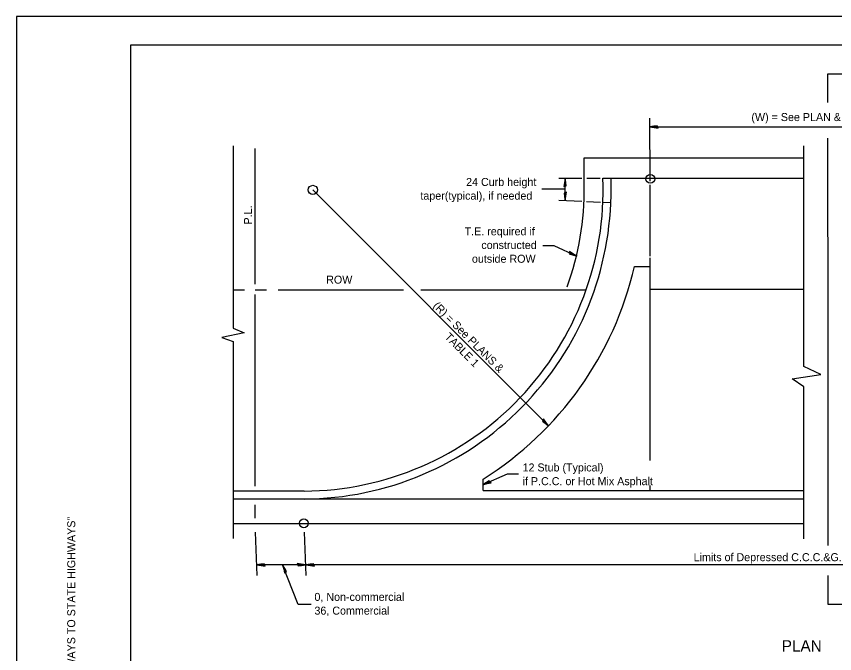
# Model space of a CAD drawing. Extents: x 0 to 2.83, y 0 to 1.83.
# Drawn here: x 0 to 1.192, y 0.904 to 1.833 of the extents above; entities that cross this region are included whole.
import ezdxf

# ---------------------------------------------------------------- set-up
doc = ezdxf.new("R2010")
doc.units = 0
for name, color, linetype in [('RD_Pr_Roadway_Dimensions', 7, 'Continuous'), ('RD_Pr_Roadway_Notes', 7, 'Continuous'), ('SH_General_Details', 7, 'Continuous'), ('SH_Printer_Plotting_Border', 7, 'Continuous'), ('STG_Traffic_Control', 7, 'Continuous')]:
    doc.layers.add(name, color=color, linetype=linetype)

msp = doc.modelspace()

# ---------------------------------------------------------------- linework, layer by layer
at = {"layer": 'RD_Pr_Roadway_Dimensions'}
for p, q in [((0.9234, 1.5932), (0.9231, 1.6851)), ((0.9226, 1.6724), (1.4245, 1.6724)), ((0.3478, 1.4432), (0.3478, 1.6405)), ((0.7755, 1.2367), (0.432, 1.5804)), ((0.3478, 1.1484), (0.3478, 1.4278)), ((0.3478, 1.1021), (0.3478, 1.1211)), ((0.3478, 1.0814), (0.3502, 1.0184)), ((0.4194, 1.0814), (0.4217, 1.0184)), ((0.4217, 1.0339), (0.3501, 1.0339)), ((1.7734, 1.0339), (0.4217, 1.0339))]:
    msp.add_line(p, q, dxfattribs=at)
for points in [[(0.9341, 1.6722), (0.9337, 1.674), (0.9289, 1.6732), (0.9226, 1.6724), (0.9293, 1.6715), (0.9351, 1.6705), (0.9341, 1.6722), (0.9336, 1.6734), (0.9268, 1.6724), (0.9342, 1.6711), (0.9331, 1.6726), (0.93, 1.6724), (0.933, 1.6719)], [(0.7675, 1.2449), (0.7666, 1.2434), (0.7705, 1.2405), (0.7755, 1.2367), (0.7714, 1.242), (0.768, 1.2469), (0.7675, 1.2449), (0.7671, 1.2437), (0.7725, 1.2396), (0.7682, 1.2458), (0.768, 1.244), (0.7703, 1.2419), (0.7685, 1.2444)], [(0.3616, 1.0337), (0.3612, 1.0355), (0.3564, 1.0347), (0.3501, 1.0339), (0.3568, 1.033), (0.3626, 1.032), (0.3616, 1.0337), (0.3611, 1.0349), (0.3543, 1.0339), (0.3617, 1.0326), (0.3606, 1.0341), (0.3575, 1.0339), (0.3605, 1.0334)], [(0.4103, 1.0341), (0.4107, 1.0324), (0.4155, 1.0331), (0.4217, 1.0339), (0.4151, 1.0348), (0.4092, 1.0359), (0.4103, 1.0341), (0.4108, 1.0329), (0.4176, 1.0339), (0.4102, 1.0352), (0.4112, 1.0338), (0.4144, 1.034), (0.4114, 1.0344)], [(0.4332, 1.0337), (0.4328, 1.0355), (0.428, 1.0347), (0.4217, 1.0339), (0.4284, 1.033), (0.4342, 1.032), (0.4332, 1.0337), (0.4327, 1.0349), (0.4259, 1.0339), (0.4333, 1.0326), (0.4322, 1.0341), (0.4291, 1.0339), (0.4321, 1.0334)]]:
    msp.add_lwpolyline(points, dxfattribs=at)
msp.add_circle((0.432, 1.5804), 0.00665, dxfattribs=at)
at = {"layer": 'RD_Pr_Roadway_Notes'}
for p, q in [((0.7671, 1.4992), (0.7832, 1.4992)), ((0.7832, 1.4992), (0.8164, 1.4838)), ((0.7151, 1.1659), (0.6795, 1.1505)), ((0.7317, 1.1659), (0.7151, 1.1659)), ((0.4105, 0.976), (0.388, 1.0341)), ((0.4295, 0.976), (0.4105, 0.976))]:
    msp.add_line(p, q, dxfattribs=at)
for points in [[(0.806, 1.4887), (0.8057, 1.487), (0.8104, 1.4857), (0.8164, 1.4838), (0.8107, 1.4874), (0.8059, 1.4908), (0.806, 1.4887), (0.806, 1.4875), (0.8126, 1.4855), (0.8064, 1.4898), (0.8068, 1.488), (0.8097, 1.4869), (0.8072, 1.4886)], [(0.6901, 1.1549), (0.689, 1.1563), (0.6849, 1.1537), (0.6795, 1.1505), (0.686, 1.1523), (0.6917, 1.1536), (0.6901, 1.1549), (0.6892, 1.1557), (0.6833, 1.1521), (0.6906, 1.1539), (0.6891, 1.1548), (0.6863, 1.1533), (0.6892, 1.1541)], [(0.392, 1.0234), (0.3935, 1.0243), (0.391, 1.0286), (0.388, 1.0341), (0.3896, 1.0276), (0.3907, 1.0218), (0.392, 1.0234), (0.3929, 1.0242), (0.3895, 1.0302), (0.391, 1.0228), (0.3919, 1.0244), (0.3906, 1.0272), (0.3913, 1.0243)]]:
    msp.add_lwpolyline(points, dxfattribs=at)
at = {"layer": 'SH_General_Details'}
for p, q in [((0, 1.8333), (0, 0)), ((2.8333, 1.8333), (0, 1.8333)), ((1.1825, 1.708), (1.1825, 1.7498)), ((1.1825, 1.7498), (1.2232, 1.7498)), ((1.1828, 1.3675), (1.1825, 1.6556)), ((0.3158, 1.6445), (0.3158, 1.3787)), ((1.1476, 1.323), (1.1473, 1.6447)), ((0.8274, 1.627), (1.1473, 1.627)), ((0.8274, 1.5861), (0.8274, 1.627)), ((0.7903, 1.5976), (0.8241, 1.5975)), ((0.7996, 1.5645), (0.7998, 1.5976)), ((0.8312, 1.5974), (0.8508, 1.5973)), ((0.8547, 1.5973), (1.1473, 1.5973)), ((0.8665, 1.5834), (0.8665, 1.5973)), ((0.9234, 1.4836), (0.9234, 1.5878)), ((0.7654, 1.5817), (0.7998, 1.5817)), ((0.7905, 1.5652), (0.8239, 1.5638)), ((0.8306, 1.5635), (0.8509, 1.5627)), ((0.8549, 1.5625), (0.8662, 1.5621)), ((0.9234, 1.4528), (0.9234, 1.4815)), ((0.9006, 1.4689), (0.9234, 1.4689)), ((0.9234, 1.1861), (0.9234, 1.4528)), ((0.3813, 1.4345), (0.5643, 1.4345)), ((0.5893, 1.4345), (0.8302, 1.4345)), ((0.9234, 1.4357), (1.1476, 1.4357)), ((0.3317, 1.3719), (0.2992, 1.3654)), ((0.3158, 1.3787), (0.3317, 1.3719)), ((0.2992, 1.3654), (0.3158, 1.3596)), ((0.3158, 1.3596), (0.3158, 1.0723)), ((1.1828, 1.0623), (1.1828, 1.3675)), ((1.1721, 1.3113), (1.1476, 1.323)), ((1.1305, 1.3049), (1.1721, 1.3113)), ((1.1476, 1.2931), (1.1305, 1.3049)), ((1.1476, 1.072), (1.1476, 1.2931)), ((0.68, 1.1421), (0.68, 1.1588)), ((0.9234, 1.1421), (0.9234, 1.1493)), ((0.4194, 1.1413), (0.3158, 1.1413)), ((0.68, 1.1421), (1.1476, 1.1421)), ((0.3158, 1.1301), (1.1476, 1.1301)), ((0.3158, 1.0939), (1.1476, 1.0939)), ((1.1825, 1.0183), (1.1825, 0.9764)), ((1.1825, 0.9764), (1.2232, 0.9764))]:
    msp.add_line(p, q, dxfattribs=at)
msp.add_lwpolyline([(0.1667, 1.7917), (2.7917, 1.7917), (2.7917, 0.0417), (0.1667, 0.0417)], close=True, dxfattribs=at)
for points in [[(0.3159, 1.4345), (0.3325, 1.4345)], [(0.3479, 1.4345), (0.3646, 1.4345)], [(0.3813, 1.4345), (0.5063, 1.4345)], [(0.523, 1.4345), (0.5397, 1.4345)], [(0.5563, 1.4345), (0.5643, 1.4345)], [(0.5893, 1.4345), (0.7143, 1.4345)], [(0.731, 1.4345), (0.7477, 1.4345)], [(0.7643, 1.4345), (0.781, 1.4345)], [(0.7977, 1.4345), (0.8302, 1.4345)], [(0.7977, 1.4345), (0.7977, 1.4345)], [(0.9234, 1.4357), (1.0484, 1.4357)], [(1.065, 1.4357), (1.0817, 1.4357)], [(1.0984, 1.4357), (1.115, 1.4357)], [(1.1317, 1.4357), (1.1476, 1.4357)], [(1.1317, 1.4357), (1.1317, 1.4357)]]:
    msp.add_lwpolyline(points, dxfattribs=at)
for centre in [(0.9237, 1.5965), (0.4188, 1.0944)]:
    msp.add_circle(centre, 0.00639, dxfattribs=at)
for radius, start, end in [(0.4388, 270.4145, 2.2515), (0.4113, 339.9383, 0.8414), (0.4503, 270.4145, 0.4251), (0.497, 302.0536, 347.0753)]:
    msp.add_arc((0.4162, 1.5801), radius, start, end, dxfattribs=at)
at = {"layer": 'SH_Printer_Plotting_Border'}
msp.add_lwpolyline([(0, 0), (2.8333, 0), (2.8333, 1.8333), (0, 1.8333)], close=True, dxfattribs=at)
at = {"layer": 'STG_Traffic_Control'}
for points in [[(0.7996, 1.5861), (0.8013, 1.5865), (0.8006, 1.5913), (0.7998, 1.5976), (0.7988, 1.5909), (0.7978, 1.5851), (0.7996, 1.5861), (0.8007, 1.5866), (0.7997, 1.5934), (0.7984, 1.586), (0.7999, 1.5871), (0.7997, 1.5902), (0.7992, 1.5872)], [(0.7998, 1.5759), (0.7981, 1.5756), (0.7988, 1.5707), (0.7996, 1.5645), (0.8006, 1.5711), (0.8016, 1.577), (0.7998, 1.5759), (0.7987, 1.5754), (0.7997, 1.5687), (0.801, 1.5761), (0.7995, 1.575), (0.7997, 1.5719), (0.8002, 1.5749)]]:
    msp.add_lwpolyline(points, dxfattribs=at)

# ---------------------------------------------------------------- texts
at = {"layer": 'RD_Pr_Roadway_Dimensions'}
for s, p in [('(W) = See PLAN & TABLE 1', (1.071, 1.6807)), ('Limits of Depressed C.C.C.&G.', (0.9868, 1.0392))]:
    msp.add_text(s, height=0.011667, dxfattribs=at).set_placement(p)
for s, height, rotation, p in [('P.L.', 0.01167, 90, (0.3433, 1.5299)), ('(R) = See PLANS &', 0.011667, 315, (0.6062, 1.4104)), ('TABLE 1', 0.01167, 315, (0.6231, 1.3651))]:
    msp.add_text(s, height=height, rotation=rotation, dxfattribs=at).set_placement(p)
at = {"layer": 'RD_Pr_Roadway_Notes'}
for s, height, p in [('T.E. required if', 0.011667, (0.6531, 1.5142)), ('constructed', 0.011667, (0.6775, 1.4942)), ('outside ROW', 0.011667, (0.6638, 1.4742)), ('ROW', 0.01167, (0.4514, 1.4437)), ('12 Stub (Typical)', 0.011667, (0.7376, 1.17)), ('if P.C.C. or Hot Mix Asphalt', 0.011667, (0.7376, 1.15)), ('0, Non-commercial', 0.011667, (0.4343, 0.9813)), ('36, Commercial', 0.011667, (0.4343, 0.9613)), ('PLAN', 0.01667, (1.1152, 0.9074))]:
    msp.add_text(s, height=height, dxfattribs=at).set_placement(p)
msp.add_text('    1.  DESIGNER SHOULD REVIEW "HANDBOOK FOR THE POLICY ON PERMITS FOR ACCESS DRIVEWAYS TO STATE HIGHWAYS"', height=0.0116667, rotation=90, dxfattribs=at).set_placement((0.0858, 0.1341))
at = {"layer": 'SH_General_Details'}
for s, p in [('24 Curb height', (0.6553, 1.5861)), ('taper(typical), if needed', (0.5887, 1.5661))]:
    msp.add_text(s, height=0.011667, dxfattribs=at).set_placement(p)

doc.saveas('drawing.dxf')
